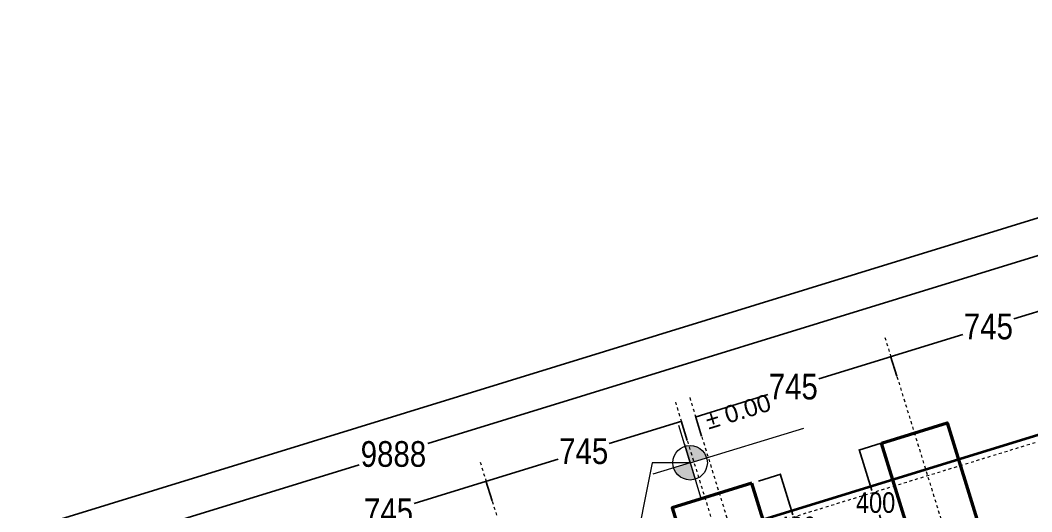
# Model space of a CAD drawing. Header units: centimetres. Extents: x 85226 to 578505, y -13061 to 170378.
# Drawn here: x 448288 to 451979, y 123737 to 125531 of the extents above; entities that cross this region are included whole.
import ezdxf

# ---------------------------------------------------------------- set-up
doc = ezdxf.new("R2010")
doc.units = ezdxf.units.CM
doc.linetypes.add('Dashed', pattern=[10.666667, 5.333333, -5.333333])
for name, color, linetype, lineweight in [('Akset_Pen_No__13', 13, 'Continuous', 18), ('Dimensionet', 150, 'Continuous', 15), ('Fasada_Pen_No__1', 1, 'Continuous', 18), ('muri', 7, 'Continuous', 40), ('Nr-Ri', 1, 'Continuous', 0), ('Spotat', 1, 'Continuous', 15)]:
    doc.layers.add(name, color=color, linetype=linetype, lineweight=lineweight)
doc.styles.add('Dimensionet CM', font='swissc.ttf', dxfattribs={"height": 15})
doc.dimstyles.new('Maxi shkronjat', dxfattribs={"dimscale": 2, "dimtxt": 30, "dimasz": 1, "dimexe": 1, "dimexo": 1, "dimgap": 3, "dimtad": 0, "dimtih": 1, "dimtoh": 1, "dimzin": 9, "dimtxsty": 'Dimensionet CM', "dimblk": 'ARCHTICK', "dimcen": 1, "dimdle": 1, "dimadec": 0, "dimazin": 0, "dimtfac": 1, "dimtmove": 0, "dimatfit": 3, "dimldrblk": 'ARCHTICK', "dimfxl": 1, "dimarcsym": 0})

# ---------------------------------------------------------------- blocks, each defined once
blk = doc.blocks.new('_ArchTick')
at = {"layer": 'Spotat', "color": 0, "const_width": 0.15}
blk.add_lwpolyline([(-0.5, -0.5), (0.5, 0.5)], dxfattribs=at)
blk = doc.blocks.new('*D4528')
at = {"layer": 'DEFPOINTS', "color": 0, "transparency": 16777216}
for p in [(451349.6, 123962), (451430.9, 123987), (451548.7, 123604.8)]:
    blk.add_point(p, dxfattribs=at)
at = {"layer": 'Dimensionet', "color": 0, "lineweight": -2, "transparency": 16777216}
for p, q in [((451429, 123986.5), (451347.7, 123961.4)), ((451349, 123963.9), (451395.2, 123814)), ((451468, 123577.8), (451422.6, 123725.1)), ((451546.8, 123604.2), (451465.5, 123579.1))]:
    blk.add_line(p, q, dxfattribs=at)
at = {"layer": 'Dimensionet', "color": 0, "lineweight": -2, "transparency": 16777216, "xscale": 2, "yscale": 2, "zscale": 2}
for p, rotation in [((451349.6, 123962), 107.1299999999962), ((451467.4, 123579.7), 287.1299999999962)]:
    blk.add_blockref('_ArchTick', p, dxfattribs=dict(at, rotation=rotation))
at = {"layer": 'Dimensionet', "color": 0, "transparency": 16777216, "insert": (451408.9, 123769.6), "char_height": 15, "attachment_point": 5, "style": 'Dimensionet CM'}
blk.add_mtext('{\\H5x;400}', dxfattribs=at)
blk = doc.blocks.new('*D4462')
at = {"layer": 'DEFPOINTS', "color": 0, "transparency": 16777216}
for p in [(449988, 123847.4), (450010.3, 123775), (449298.3, 123555.6)]:
    blk.add_point(p, dxfattribs=at)
at = {"layer": 'Dimensionet', "color": 0, "lineweight": -2, "transparency": 16777216}
for p, q in [((449989.9, 123848), (449725, 123766.4)), ((450009.7, 123776.9), (449987.4, 123849.4)), ((449274.1, 123627.4), (449539, 123709.1)), ((449297.8, 123557.5), (449275.4, 123629.9))]:
    blk.add_line(p, q, dxfattribs=at)
at = {"layer": 'Dimensionet', "color": 0, "lineweight": -2, "transparency": 16777216, "xscale": 2, "yscale": 2, "zscale": 2}
for p, rotation in [((449988, 123847.4), 17.13000000000051), ((449276, 123628), 197.1300000000005)]:
    blk.add_blockref('_ArchTick', p, dxfattribs=dict(at, rotation=rotation))
at = {"layer": 'Dimensionet', "color": 0, "transparency": 16777216, "insert": (449632, 123737.7), "char_height": 15, "attachment_point": 5, "style": 'Dimensionet CM'}
blk.add_mtext('{\\H6.25x;745}', dxfattribs=at)
blk = doc.blocks.new('*D4463')
at = {"layer": 'DEFPOINTS', "color": 0, "transparency": 16777216}
for p in [(450699.9, 124066.9), (450722.3, 123994.4), (450010.3, 123775)]:
    blk.add_point(p, dxfattribs=at)
at = {"layer": 'Dimensionet', "color": 0, "lineweight": -2, "transparency": 16777216}
for p, q in [((450701.8, 124067.5), (450437, 123985.8)), ((450721.7, 123996.4), (450699.3, 124068.8)), ((449986.1, 123846.9), (450250.9, 123928.5)), ((450009.7, 123776.9), (449987.4, 123849.4))]:
    blk.add_line(p, q, dxfattribs=at)
at = {"layer": 'Dimensionet', "color": 0, "lineweight": -2, "transparency": 16777216, "xscale": 2, "yscale": 2, "zscale": 2}
for p, rotation in [((450699.9, 124066.9), 17.12999999998404), ((449988, 123847.4), 197.129999999984)]:
    blk.add_blockref('_ArchTick', p, dxfattribs=dict(at, rotation=rotation))
at = {"layer": 'Dimensionet', "color": 0, "transparency": 16777216, "insert": (450344, 123957.2), "char_height": 15, "attachment_point": 5, "style": 'Dimensionet CM'}
blk.add_mtext('{\\H6.25x;745}', dxfattribs=at)
blk = doc.blocks.new('*D4464')
at = {"layer": 'DEFPOINTS', "color": 0, "transparency": 16777216}
for p in [(451464.4, 124302.5), (451486.8, 124230.1), (450774.8, 124010.6)]:
    blk.add_point(p, dxfattribs=at)
at = {"layer": 'Dimensionet', "color": 0, "lineweight": -2, "transparency": 16777216}
for p, q in [((451466.3, 124303.1), (451201.5, 124221.5)), ((451486.2, 124232), (451463.8, 124304.4)), ((450750.6, 124082.5), (451015.4, 124164.1)), ((450774.2, 124012.6), (450751.9, 124085))]:
    blk.add_line(p, q, dxfattribs=at)
at = {"layer": 'Dimensionet', "color": 0, "lineweight": -2, "transparency": 16777216, "xscale": 2, "yscale": 2, "zscale": 2}
for p, rotation in [((451464.4, 124302.5), 17.12999999998667), ((450752.5, 124083.1), 197.1299999999867)]:
    blk.add_blockref('_ArchTick', p, dxfattribs=dict(at, rotation=rotation))
at = {"layer": 'Dimensionet', "color": 0, "transparency": 16777216, "insert": (451108.5, 124192.8), "char_height": 15, "attachment_point": 5, "style": 'Dimensionet CM'}
blk.add_mtext('{\\H6.25x;745}', dxfattribs=at)
blk = doc.blocks.new('*D4465')
at = {"layer": 'DEFPOINTS', "color": 0, "transparency": 16777216}
for p in [(452176.4, 124521.9), (452198.7, 124449.5), (451486.8, 124230.1)]:
    blk.add_point(p, dxfattribs=at)
at = {"layer": 'Dimensionet', "color": 0, "lineweight": -2, "transparency": 16777216}
for p, q in [((452178.3, 124522.5), (451913.4, 124440.9)), ((452198.1, 124451.4), (452175.8, 124523.9)), ((451462.5, 124301.9), (451727.4, 124383.6)), ((451486.2, 124232), (451463.8, 124304.4))]:
    blk.add_line(p, q, dxfattribs=at)
at = {"layer": 'Dimensionet', "color": 0, "lineweight": -2, "transparency": 16777216, "xscale": 2, "yscale": 2, "zscale": 2}
for p, rotation in [((452176.4, 124521.9), 17.13000000000578), ((451464.4, 124302.5), 197.1300000000058)]:
    blk.add_blockref('_ArchTick', p, dxfattribs=dict(at, rotation=rotation))
at = {"layer": 'Dimensionet', "color": 0, "transparency": 16777216, "insert": (451820.4, 124412.2), "char_height": 15, "attachment_point": 5, "style": 'Dimensionet CM'}
blk.add_mtext('{\\H6.25x;745}', dxfattribs=at)
blk = doc.blocks.new('*D4492')
at = {"layer": 'DEFPOINTS', "color": 0, "transparency": 16777216}
for p in [(450980.1, 123848.1), (451061.4, 123873.2), (451097.9, 123465.9)]:
    blk.add_point(p, dxfattribs=at)
at = {"layer": 'Dimensionet', "color": 0, "lineweight": -2, "transparency": 16777216}
for p, q in [((450982, 123848.7), (451063.3, 123873.7)), ((451060.8, 123875.1), (451107, 123725.2)), ((451179.8, 123489), (451134.4, 123636.3)), ((451099.8, 123466.4), (451181.1, 123491.5))]:
    blk.add_line(p, q, dxfattribs=at)
at = {"layer": 'Dimensionet', "color": 0, "lineweight": -2, "transparency": 16777216, "xscale": 2, "yscale": 2, "zscale": 2}
for p, rotation in [((451061.4, 123873.2), 107.1300000000024), ((451179.2, 123490.9), 287.1300000000024)]:
    blk.add_blockref('_ArchTick', p, dxfattribs=dict(at, rotation=rotation))
at = {"layer": 'Dimensionet', "color": 0, "transparency": 16777216, "insert": (451120.7, 123680.7), "char_height": 15, "attachment_point": 5, "style": 'Dimensionet CM'}
blk.add_mtext('{\\H5x;400}', dxfattribs=at)
blk = doc.blocks.new('*D4695')
at = {"layer": 'DEFPOINTS', "color": 0, "transparency": 16777216}
for p in [(454335.6, 125528.7), (454558.8, 124804.6), (441497.6, 120779)]:
    blk.add_point(p, dxfattribs=at)
at = {"layer": 'Dimensionet', "color": 0, "lineweight": -2, "transparency": 16777216}
for p, q in [((454337.5, 125529.3), (447958.7, 123563.3)), ((454558.2, 124806.5), (454335, 125530.6)), ((441272.5, 121502.5), (447651.3, 123468.5)), ((441497, 120780.9), (441273.8, 121505))]:
    blk.add_line(p, q, dxfattribs=at)
at = {"layer": 'Dimensionet', "color": 0, "lineweight": -2, "transparency": 16777216, "xscale": 2, "yscale": 2, "zscale": 2}
for p, rotation in [((454335.6, 125528.7), 17.1299999999269), ((441274.4, 121503.1), 197.1299999999269)]:
    blk.add_blockref('_ArchTick', p, dxfattribs=dict(at, rotation=rotation))
at = {"layer": 'Dimensionet', "color": 0, "transparency": 16777216, "insert": (447805, 123515.9), "char_height": 15, "attachment_point": 5, "style": 'Dimensionet CM'}
blk.add_mtext('{\\H6.25x;13668}', dxfattribs=at)
blk = doc.blocks.new('*D4698')
at = {"layer": 'DEFPOINTS', "color": 0, "transparency": 16777216}
for p in [(454374.4, 125403), (454517.6, 124938.4), (445068.7, 122026.1)]:
    blk.add_point(p, dxfattribs=at)
at = {"layer": 'Dimensionet', "color": 0, "lineweight": -2, "transparency": 16777216}
for p, q in [((454376.3, 125403.6), (449774.8, 123985.4)), ((454517, 124940.3), (454373.8, 125405)), ((444923.6, 122490.2), (449525, 123908.4)), ((445068.1, 122028), (444924.9, 122492.7))]:
    blk.add_line(p, q, dxfattribs=at)
at = {"layer": 'Dimensionet', "color": 0, "lineweight": -2, "transparency": 16777216, "xscale": 2, "yscale": 2, "zscale": 2}
for p, rotation in [((454374.4, 125403), 17.1299999999269), ((444925.5, 122490.8), 197.1299999999269)]:
    blk.add_blockref('_ArchTick', p, dxfattribs=dict(at, rotation=rotation))
at = {"layer": 'Dimensionet', "color": 0, "transparency": 16777216, "insert": (449649.9, 123946.9), "char_height": 15, "attachment_point": 5, "style": 'Dimensionet CM'}
blk.add_mtext('{\\H6.25x;9888}', dxfattribs=at)

msp = doc.modelspace()

# ---------------------------------------------------------------- hatches: boundary and pattern name
at = {"layer": 'Nr-Ri'}
h = msp.add_hatch(color=256, dxfattribs=at)
h.dxf.hatch_style = 1
h.paths.add_polyline_path([(450732.054, 123915.516), (450671.807, 123897.097, 0.41421356), (450750.474, 123855.269)])
h.paths.add_polyline_path([(450713.635, 123975.763), (450732.054, 123915.516), (450792.302, 123933.935, 0.41421356)])

# ---------------------------------------------------------------- linework, layer by layer
at = {"layer": 'Akset_Pen_No__13', "color": 251, "linetype": 'Dashed', "ltscale": 2}
for p, q in [((441033.45, 120612.373), (455000.798, 124917.297)), ((451442.812, 124372.665), (452516.413, 120889.361)), ((450730.864, 124153.233), (451804.465, 120669.929)), ((450678.304, 124137.033), (451751.905, 120653.73)), ((449966.353, 123917.601), (451039.954, 120434.297))]:
    msp.add_line(p, q, dxfattribs=at)
at = {"layer": 'Fasada_Pen_No__1', "lineweight": 50}
for points in [[(451430.864, 123987.039), (451669.774, 124060.674), (451787.59, 123678.419), (451548.681, 123604.784), (451430.864, 123987.039)], [(450957.827, 123841.243), (450666.357, 123751.408), (450784.173, 123369.152), (451023.083, 123442.787)], [(450836.733, 123385.352), (451075.643, 123458.987), (450957.827, 123841.243)]]:
    msp.add_lwpolyline(points, dxfattribs=at)
at = {"layer": 'muri'}
msp.add_lwpolyline([(454495.298, 122303.074), (454694.715, 123339.658), (454884.989, 123398.303), (454460.85, 124774.423), (450136.591, 123441.628), (450092.41, 123584.974), (449528.583, 123411.195), (449572.764, 123267.849), (449424.64, 123222.195), (449338.189, 123509.476), (446443.559, 122617.312), (446533.832, 122331.209), (446385.708, 122285.556), (446341.527, 122428.901), (445777.7, 122255.122), (445821.881, 122111.777), (445119.487, 121895.289)], dxfattribs=at)
at = {"layer": 'Nr-Ri'}
for p, q in [((450732.054, 123915.516), (450690.665, 124050.896)), ((450732.054, 123915.516), (451146.687, 124042.282)), ((450711.36, 123983.206), (450752.749, 123847.826)), ((450732.054, 123915.516), (450596.675, 123874.126)), ((450732.054, 123915.516), (450771.69, 123785.874))]:
    msp.add_line(p, q, dxfattribs=at)
msp.add_lwpolyline([(450732.054, 123915.516), (450593.844, 123915.516), (450523.628, 123560.918)], dxfattribs=at)
msp.add_circle((450732.054, 123915.516), 63, dxfattribs=at)

# ---------------------------------------------------------------- texts
at = {"layer": 'Nr-Ri', "insert": (450781.216, 124096.79), "char_height": 126, "attachment_point": 1, "rotation": 17, "style": 'Dimensionet CM'}
msp.add_mtext('{\\fArial|b0|i0|c0|p34;\\H0.5x;%%P\\fArial|b0|i0|c238|p34; \\fArial|b0|i0|c0|p34;0\\fArial|b0|i0|c238|p34;.\\fArial|b0|i0|c0|p34;00\\fTimes New Roman|b0|i0|c238|p18;\\H1.9999x; }', dxfattribs=at)

# ---------------------------------------------------------------- dimensions: what is measured, and where the dimension line sits
at = {"layer": 'Dimensionet'}
for base, p1, p2, picture, middle in [((454335.634, 125528.725), (441497.615, 120778.98), (454558.814, 124804.616), '*D4695', (447805.035, 123515.907)), ((454374.372, 125403.04), (445068.695, 122026.133), (454517.578, 124938.406), '*D4698', (449649.93, 123946.903))]:
    dim = msp.add_linear_dim(base=base, p1=p1, p2=p2, angle=17.13, text='{\\H6.25x;<>}', dimstyle='Maxi shkronjat', override={"dimdec": 0}, dxfattribs=at)
    dim.commit()
    dim.dimension.update_dxf_attribs({"geometry": picture, "text_midpoint": middle, "dimtype": 160})
for p1, p2, picture, middle in [((451486.759, 124230.079), (452198.71, 124449.512), '*D4465', (451820.409, 124412.229)), ((450774.808, 124010.647), (451486.759, 124230.079), '*D4464', (451108.458, 124192.796)), ((450010.3, 123775.015), (450722.251, 123994.448), '*D4463', (450343.951, 123957.165)), ((449298.349, 123555.582), (450010.3, 123775.015), '*D4462', (449632, 123737.732))]:
    dim = msp.add_aligned_dim(p1=p1, p2=p2, distance=75.796, text='{\\H6.25x;<>}', dimstyle='Maxi shkronjat', dxfattribs=at)
    dim.commit()
    dim.dimension.update_dxf_attribs({"geometry": picture, "text_midpoint": middle})
for base, p1, p2, picture, middle in [((451349.602, 123961.993), (451548.681, 123604.784), (451430.864, 123987.039), '*D4528', (451408.914, 123769.556)), ((451061.361, 123873.153), (451097.915, 123465.852), (450980.099, 123848.107), '*D4492', (451120.673, 123680.716))]:
    dim = msp.add_linear_dim(base=base, p1=p1, p2=p2, angle=107.13, text='{\\H5x;<>}', dimstyle='Maxi shkronjat', dxfattribs=at)
    dim.commit()
    dim.dimension.update_dxf_attribs({"geometry": picture, "text_midpoint": middle, "dimtype": 161})

doc.saveas('drawing.dxf')
